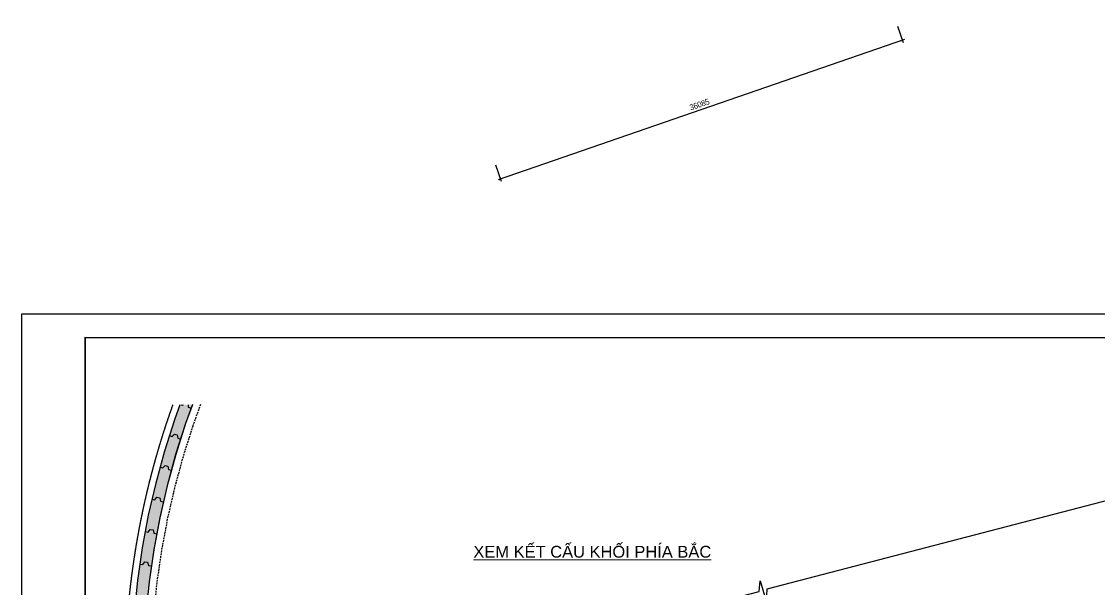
# Model space of a CAD drawing. Header units: millimetres. Extents: x -1534340 to 1713810, y -1348191 to 1114081.
# Drawn here: x 1020891 to 1112264, y -271138 to -223066 of the extents above; entities that cross this region are included whole.
import ezdxf
from ezdxf.enums import TextEntityAlignment as Align
from ezdxf.xclip import XClip

# ---------------------------------------------------------------- set-up
doc = ezdxf.new("R2010")
doc.units = ezdxf.units.MM
doc.header["$LTSCALE"] = 100
doc.header["$XCLIPFRAME"] = 0
doc.header["$PDMODE"] = 32
doc.header["$PDSIZE"] = 2.5
doc.linetypes.add('DASHED', pattern=[4.5, 3, -1.5])
doc.linetypes.add('Xref_ST_MBDV Cot vach 30.7.2022$0$DASHDOT', pattern=[1, 0.5, -0.25, 0, -0.25])
for name, color, linetype in [('ccu11-Dim', 8, 'Continuous'), ('ccu11-Khuat', 9, 'DASHED'), ('ccu12-Manh', 8, 'Continuous'), ('KC2-DIM', 251, 'Continuous'), ('Xref_ST_MBDV Cot vach 30.7.2022$0$Xref_ST_MBDV Cot vach 30.7.2022|Xref_ST_MBDV Cot vach 30.7.2022|Xref_ST_MBDV Cot vach 30.7.2022|Xref_ST_MBDV Cot vach 30.7.2022|A-CORE-OTLN', 2, 'Continuous'), ('Xref_ST_MBDV Cot vach 30.7.2022$0$Xref_ST_MBDV Cot vach 30.7.2022|Xref_ST_MBDV Cot vach 30.7.2022|Xref_ST_MBDV Cot vach 30.7.2022|Xref_ST_MBDV Cot vach 30.7.2022|A-WALL-PATT', 251, 'Continuous'), ('Xref_ST_MBDV Cot vach 30.7.2022$0$Xref_ST_MBDV Cot vach 30.7.2022|Xref_ST_MBDV Cot vach 30.7.2022|Xref_ST_MBDV Cot vach 30.7.2022|Xref_ST_MBDV Cot vach 30.7.2022|ccu12-Thay', 7, 'Continuous'), ('Xref_ST_MBDV Cot vach 30.7.2022$0$Xref_ST_MBDV Cot vach 30.7.2022|Xref_ST_MBDV Cot vach 30.7.2022|Xref_ST_MBDV Cot vach 30.7.2022|Xref_ST_MBDV Cot vach 30.7.2022|Site_plot line', 1, 'Xref_ST_MBDV Cot vach 30.7.2022$0$DASHDOT')]:
    doc.layers.add(name, color=color, linetype=linetype)
doc.layers.add('KT-Net thay', color=7, linetype='Continuous', lineweight=15)
doc.layers.add('Xref_ST_MBDV Cot vach 30.7.2022|Xref_ST_MBDV Cot vach 30.7.2022|Xref_ST_MBDV Cot vach 30.7.2022|Xref_ST_MBDV Cot vach 30.7.2022|ccu12-Tencaukien', color=9, linetype='Continuous', lineweight=15)
doc.styles.add('Arial', font='arial.ttf', dxfattribs={"width": 0.7})
doc.styles.add('Arial Narrow', font='ARIALN.TTF')
doc.dimstyles.new('ccu12-200', dxfattribs={"dimscale": 200, "dimtxt": 2.5, "dimasz": 1, "dimexe": 1, "dimexo": 2, "dimgap": 1, "dimtad": 1, "dimdec": 0, "dimrnd": 5, "dimdsep": 46, "dimtxsty": 'Arial Narrow', "dimblk": 'ARCHTICK', "dimcen": -1, "dimdle": 1, "dimclrd": 256, "dimclre": 256, "dimclrt": 3, "dimadec": 0, "dimazin": 2, "dimtfac": 0.1, "dimtdec": 0, "dimtmove": 0, "dimatfit": 1, "dimldrblk": 'ARCHTICK', "dimfxl": 1, "dimtvp": 0.833333, "dimtolj": 1, "dimtzin": 12, "dimarcsym": 0})

# ---------------------------------------------------------------- blocks, each defined once
blk = doc.blocks.new('MBKC-B1-PN')
at = {"layer": 'ccu11-Khuat', "ltscale": 0.5}
blk.add_lwpolyline([(-11144, 50867), (-11801, 49056), (-12628, 46452), (-13347, 43815), (-13959, 41152), (-14461, 38466), (-14854, 35762), (-15136, 33044)], dxfattribs=at)
at = {"layer": 'Xref_ST_MBDV Cot vach 30.7.2022$0$Xref_ST_MBDV Cot vach 30.7.2022|Xref_ST_MBDV Cot vach 30.7.2022|Xref_ST_MBDV Cot vach 30.7.2022|Xref_ST_MBDV Cot vach 30.7.2022|A-CORE-OTLN', "color": 6}
blk.add_lwpolyline([(-11835, 50867), (-12416, 49265), (-13251, 46636), (-13978, 43974), (-14595, 41285), (-15103, 38572), (-15499, 35842), (-15784, 33097)], dxfattribs=at)
blk = doc.blocks.new('Khung ten_A1', base_point=(-3406704, 253379))
at = {"layer": 'Defpoints', "color": 1}
blk.add_lwpolyline([(84100, 0), (84100, 59471), (0, 59471), (0, 0)], close=True, dxfattribs=at)
at = {"layer": 'KT-Net thay', "const_width": 60}
blk.add_lwpolyline([(2700, 1071), (83100, 1071), (83100, 58471), (2700, 58471)], close=True, dxfattribs=at)
blk = doc.blocks.new('Xref_ST_MBDV Cot vach 30.7.2022$0$Tuong Vay01-flat-1')
at = {"layer": 'Xref_ST_MBDV Cot vach 30.7.2022$0$Xref_ST_MBDV Cot vach 30.7.2022|Xref_ST_MBDV Cot vach 30.7.2022|Xref_ST_MBDV Cot vach 30.7.2022|Xref_ST_MBDV Cot vach 30.7.2022|A-WALL-PATT'}
h = blk.add_hatch(dxfattribs=at)
h.set_pattern_fill('ACET-2D-VATLIEU04', color=256, scale=50, pattern_type=2)
h.set_pattern_definition([(50, (-11139561.84, -1407213.45), (-225.902474, 189.5546825), [37.5, -412.5]), (355, (-11139561.84, -1407213.45), (32.127212, 367.215716), [30, -330]), (100.4514, (-11139531.95, -1407216.06), (-341.231527, -62.944187), [31.870095, -350.571056]), (46.1842, (-11139561.84, -1407113.45), (-319.180497, 306.252097), [56.25, -618.75]), (96.6356, (-11139517.37, -1407120.34), (-516.995922, -60.144022), [47.805144, -525.8565]), (351.1842, (-11139561.84, -1407113.45), (84.740774, 546.39543), [45, -495]), (21, (-11139511.84, -1407138.45), (-105.680822, 275.3079534), [37.5, -412.5]), (326, (-11139511.84, -1407138.45), (206.128805, 305.59852), [30, -330]), (71.4514, (-11139486.97, -1407155.22), (-328.963765, 110.380101), [31.870095, -350.571056]), (37.5, (-11139561.84, -1407213.45), (-78.1345294, 101.8269012), [0, -326, 0, -335, 0, -331.25]), (7.5, (-11139561.84, -1407213.45), (-23.2793464, 176.824191), [0, -191, 0, -318.5, 0, -126.25]), (327.5, (-11139673.34, -1407213.45), (71.9444175, 112.9301145), [0, -125, 0, -390, 0, -517.5000003]), (317.5, (-11139723.34, -1407213.45), (158.0205496, 172.449169), [0, -162.5, 0, -259, 0, -367.5]), (45, (-11139561.84, -1407213.45), (-150.260191, 150.260191), []), (45, (-11139561.84, -1407152.2), (-150.260191, 150.260191), [])])
h.paths.add_polyline_path([(-82665, -118500), (-81837, -121132), (-80903, -123728), (-79863, -126284), (-78720, -128795), (-77475, -131258), (-76131, -133667), (-74689, -136020), (-73153, -138312), (-71525, -140539), (-69807, -142699), (-68002, -144786), (-66114, -146798), (-64145, -148731), (-62100, -150582), (-59980, -152349), (-57790, -154027), (-55533, -155614), (-53213, -157109), (-50835, -158507), (-48401, -159807), (-45916, -161007), (-43385, -162104), (-40811, -163097), (-38198, -163985), (-35551, -164765), (-32875, -165436), (-30174, -165998), (-27451, -166448), (-24702, -166789), (-4397, -168938), (36420, -167648), (41836, -160719), (12445, -24368), (8473, -9249), (-4719, -5521), (-10557, -9947), (-34021, -27848), (-39777, -32009), (-41249, -35294), (-45787, -38574), (-49368, -38942), (-57644, -44924), (-59845, -46601), (-61969, -48362), (-64020, -50208), (-65993, -52137), (-67887, -54144), (-69696, -56226), (-71420, -58381), (-73054, -60604), (-74596, -62892), (-76043, -65242), (-77394, -67648), (-78645, -70107), (-79794, -72615), (-80841, -75168), (-81782, -77762), (-82617, -80392), (-83343, -83054), (-83961, -85743), (-84468, -88455), (-84865, -91186), (-85149, -93930), (-85321, -96684), (-85381, -99530), (-85329, -102201), (-85163, -104955), (-84886, -107701), (-84496, -110432), (-83996, -113146), (-83385, -115836)], flags=16)
h.paths.add_polyline_path([(-83625, -118781), (-82785, -121452), (-81837, -124086), (-80781, -126680), (-79621, -129228), (-78358, -131727), (-76994, -134172), (-75531, -136560), (-73973, -138886), (-72320, -141146), (-70577, -143337), (-68746, -145455), (-66829, -147497), (-64832, -149459), (-62755, -151337), (-60604, -153130), (-58382, -154833), (-56092, -156444), (-53738, -157960), (-51324, -159379), (-48854, -160699), (-46333, -161916), (-43764, -163030), (-41151, -164038), (-38500, -164938), (-35814, -165730), (-33098, -166411), (-30357, -166981), (-27595, -167438), (-24816, -167783), (-4434, -169940), (36920, -168633), (42913, -160966), (13418, -24135), (9295, -8442), (-4926, -4424), (-11163, -9151), (-34617, -27045), (-40580, -31355), (-42052, -34640), (-46156, -37607), (-49737, -37975), (-58240, -44121), (-60467, -45819), (-62623, -47605), (-64704, -49479), (-66707, -51435), (-68628, -53472), (-70465, -55586), (-72214, -57772), (-73872, -60029), (-75437, -62350), (-76905, -64734), (-78276, -67176), (-79545, -69672), (-80712, -72217), (-81774, -74808), (-82729, -77440), (-83576, -80109), (-84314, -82810), (-84940, -85539), (-85455, -88291), (-85857, -91062), (-86146, -93847), (-86321, -96642), (-86382, -99529), (-86328, -102241), (-86160, -105036), (-85879, -107821), (-85484, -110593), (-84976, -113347), (-84356, -116078)])
at = {"layer": 'Xref_ST_MBDV Cot vach 30.7.2022$0$Xref_ST_MBDV Cot vach 30.7.2022|Xref_ST_MBDV Cot vach 30.7.2022|Xref_ST_MBDV Cot vach 30.7.2022|Xref_ST_MBDV Cot vach 30.7.2022|A-CORE-OTLN', "color": 6}
for points in [[(-49737, -37975), (-58240, -44121), (-60467, -45819), (-62623, -47605), (-64704, -49479), (-66707, -51435), (-68628, -53472), (-70465, -55586), (-72214, -57772), (-73872, -60029), (-75437, -62350), (-76905, -64734), (-78276, -67176), (-79545, -69672), (-80712, -72217), (-81774, -74808), (-82729, -77440), (-83576, -80109), (-84314, -82810), (-84940, -85539), (-85455, -88291), (-85857, -91062), (-86146, -93847)], [(-49368, -38942), (-57644, -44924), (-59845, -46601), (-61969, -48362), (-64020, -50208), (-65993, -52137), (-67887, -54144), (-69696, -56226), (-71420, -58381), (-73054, -60604), (-74596, -62892), (-76043, -65242), (-77394, -67648), (-78645, -70107), (-79794, -72615), (-80841, -75168), (-81782, -77762), (-82617, -80392), (-83343, -83054), (-83961, -85743), (-84468, -88455), (-84865, -91186), (-85149, -93930)]]:
    blk.add_lwpolyline(points, dxfattribs=at)
at = {"layer": 'Xref_ST_MBDV Cot vach 30.7.2022$0$Xref_ST_MBDV Cot vach 30.7.2022|Xref_ST_MBDV Cot vach 30.7.2022|Xref_ST_MBDV Cot vach 30.7.2022|Xref_ST_MBDV Cot vach 30.7.2022|ccu12-Thay', "ltscale": 10}
for points in [[(-82251, -76124), (-82016, -76209), (-81814, -76017), (-81578, -76102), (-81546, -76380), (-81311, -76465)], [(-83153, -78774), (-82914, -78850), (-82719, -78649), (-82481, -78725), (-82437, -79001), (-82199, -79077)], [(-83945, -81459), (-83704, -81525), (-83517, -81317), (-83276, -81383), (-83221, -81657), (-82980, -81723)], [(-84627, -84174), (-84383, -84230), (-84205, -84015), (-83962, -84071), (-83896, -84342), (-83652, -84398)], [(-85198, -86915), (-84952, -86961), (-84783, -86738), (-84537, -86784), (-84460, -87053), (-84215, -87099)], [(-85656, -89677), (-85409, -89713), (-85249, -89483), (-85002, -89519), (-84914, -89784), (-84666, -89820)]]:
    blk.add_lwpolyline(points, dxfattribs=at)
at = {"layer": 'Xref_ST_MBDV Cot vach 30.7.2022$0$Xref_ST_MBDV Cot vach 30.7.2022|Xref_ST_MBDV Cot vach 30.7.2022|Xref_ST_MBDV Cot vach 30.7.2022|Xref_ST_MBDV Cot vach 30.7.2022|Site_plot line', "ltscale": 5000}
blk.add_arc((-17764, -99529), 69167, 126.14636, 263.7927, dxfattribs=at)
blk = doc.blocks.new('_ARCHTICK')
at = {"color": 0, "linetype": 'ByBlock', "const_width": 0.15}
blk.add_lwpolyline([(-0.5, -0.5), (0.5, 0.5)], dxfattribs=at)
blk = doc.blocks.new('*D2192')
at = {"layer": 'ccu12-Manh', "lineweight": -2, "ltscale": 0.5, "transparency": 16777216}
for p, q in [((1095201, -223445), (1095681, -224833)), ((1095805, -224579), (1061318, -236485)), ((1061093, -235220), (1061572, -236609))]:
    blk.add_line(p, q, dxfattribs=at)
at = {"layer": 'Defpoints', "color": 0, "ltscale": 0.5, "transparency": 16777216}
for p in [(1095071, -223066), (1060962, -234842), (1061507, -236420)]:
    blk.add_point(p, dxfattribs=at)
at = {"layer": 'ccu12-Manh', "lineweight": -2, "ltscale": 0.5, "transparency": 16777216, "xscale": 200, "yscale": 200, "zscale": 200}
for p, rotation in [((1095615, -224644), 19.04720632957255), ((1061507, -236420), 199.0472063295725)]:
    blk.add_blockref('_ARCHTICK', p, dxfattribs=dict(at, rotation=rotation))
at = {"layer": 'ccu12-Manh', "color": 3, "ltscale": 0.5, "transparency": 16777216, "insert": (1078413, -230102), "char_height": 500, "attachment_point": 5, "rotation": 19.04721, "style": 'Arial Narrow', "bg_fill": 3, "box_fill_scale": 1.1, "bg_fill_color": 256, "bg_fill_true_color": 13158600, "bg_fill_transparency": 0}
blk.add_mtext('\\A1;36085', dxfattribs=at)

msp = doc.modelspace()

# ---------------------------------------------------------------- linework, layer by layer
at = {"layer": 'ccu12-Manh', "color": 1, "ltscale": 0.5}
msp.add_lwpolyline([(1030495, -285102.1), (1083463.1, -271388.3), (1083546.9, -270485.2), (1084090.2, -272306.7), (1084147.1, -271160.8), (1140409.2, -256541.2)], dxfattribs=at)

# ---------------------------------------------------------------- block references
ref = msp.add_blockref('Xref_ST_MBDV Cot vach 30.7.2022$0$Tuong Vay01-flat-1', (1116587.4, -179396.2))
XClip(ref).set_block_clipping_path([(-91541.6736345236, -190955.6682973447), (52438.3255017358, -76158.0499385341)])
at = {"layer": 'ccu11-Dim', "xscale": 2.000000000621877, "yscale": 2.000000000621877, "zscale": 2.000000000621877}
msp.add_blockref('Khung ten_A1', (-5792517.7, 139934.6), dxfattribs=at)
at = {"layer": 'KC2-DIM', "ltscale": 0.5}
msp.add_blockref('MBKC-B1-PN', (1047218.4, -306420.8), dxfattribs=at)

# ---------------------------------------------------------------- texts
at = {"layer": 'Xref_ST_MBDV Cot vach 30.7.2022|Xref_ST_MBDV Cot vach 30.7.2022|Xref_ST_MBDV Cot vach 30.7.2022|Xref_ST_MBDV Cot vach 30.7.2022|ccu12-Tencaukien', "color": 31, "style": 'Arial'}
msp.add_text('%%UXEM KẾT CẤU KHỐI PHÍA BẮC', height=1000, dxfattribs=at).set_placement((1069318.5, -268525.3), align=Align.CENTER)

# ---------------------------------------------------------------- dimensions: what is measured, and where the dimension line sits
at = {"layer": 'ccu12-Manh', "ltscale": 0.5}
dim = msp.add_aligned_dim(p1=(1095070.7, -223066.4), p2=(1060962.4, -234842.3), distance=1669.2, dimstyle='ccu12-200', override={"dimfxl": 150, "dimtfill": 1}, dxfattribs=at)
dim.commit()
dim.dimension.update_dxf_attribs({"geometry": '*D2192', "text_midpoint": (1078412.7, -230101.8)})

doc.saveas('drawing.dxf')
